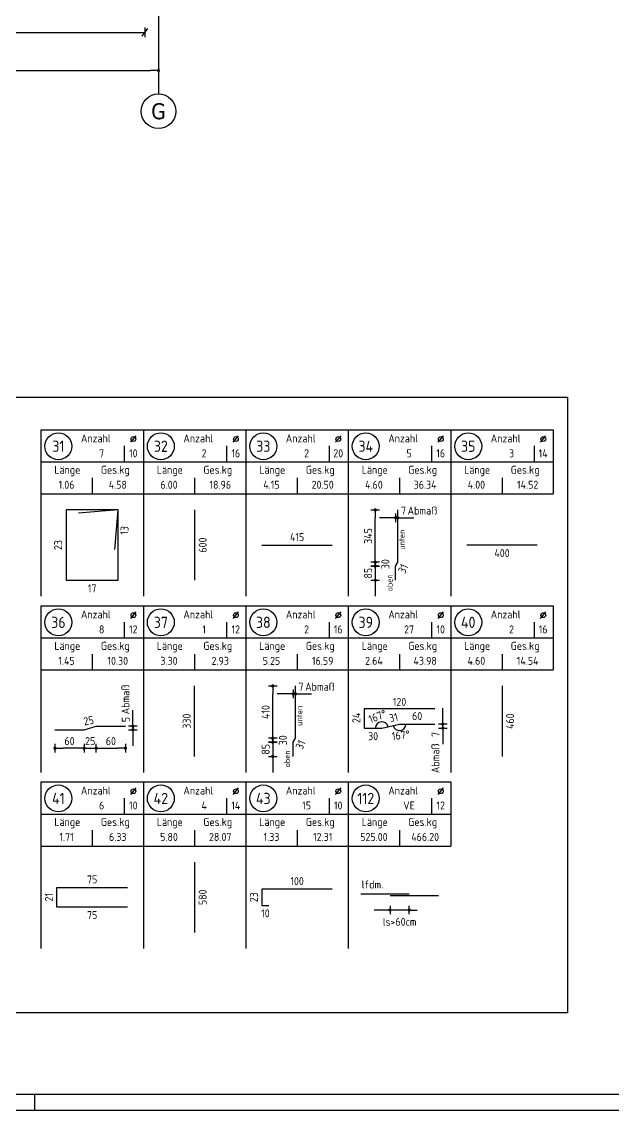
# Model space of a CAD drawing. Extents: x -5.2 to 88.6, y -7.1 to 49.1.
# Drawn here: x 46.24 to 55.47, y 0 to 17 of the extents above; entities that cross this region are included whole.
import ezdxf
from ezdxf.enums import TextEntityAlignment as Align

# ---------------------------------------------------------------- set-up
doc = ezdxf.new("R2010")
doc.units = 0
doc.header["$LTSCALE"] = 0.5
doc.linetypes.add('AUSGEZOGEN', pattern=[1000.01, 1000, 0.01])
doc.linetypes.add('DOT', pattern=[0.175, 0.05, -0.125])
for name, color, linetype in [('ACHSEN', 7, 'Continuous'), ('MASSE', 7, 'Continuous'), ('RAHMEN', 7, 'Continuous'), ('RND', 7, 'Continuous'), ('RND_BILD', 7, 'Continuous'), ('SFP_Achsen', 7, 'Continuous'), ('TEXT', 7, 'Continuous')]:
    doc.layers.add(name, color=color, linetype=linetype)
doc.styles.add('helv', font='tahoma.ttf')
doc.styles.add('txt', font='isocp.shx')
doc.dimstyles.new('DOT_I', dxfattribs={"dimscale": 0.5, "dimtxt": 0.25, "dimasz": 0.25, "dimexe": 0.1, "dimexo": 0.3, "dimgap": 0.1, "dimtad": 1, "dimdec": 3, "dimzin": 3, "dimtxsty": 'txt', "dimblk": 'DOT', "dimblk1": 'DOT', "dimblk2": 'DOT', "dimsah": 1, "dimcen": 0.1, "dimse1": 1, "dimse2": 1, "dimazin": 0, "dimtfac": 1, "dimtdec": 4, "dimtix": 1, "dimtmove": 2, "dimatfit": 3, "dimfxl": 0, "dimtvp": 1, "dimtolj": 1, "dimtzin": 0, "dimarcsym": 0})

# ---------------------------------------------------------------- blocks, each defined once
blk = doc.blocks.new('lei_gre')
at = {"layer": 'RND', "color": 7, "linetype": 'Continuous'}
for p, q in [((-0.09, -0.12), (0.09, 0.12)), ((0, 0.15), (0, -0.15))]:
    blk.add_line(p, q, dxfattribs=at)
blk = doc.blocks.new('DOT')
at = {"layer": 'MASSE', "color": 7, "linetype": 'Continuous'}
for p, q in [((0, 0), (-1, 0)), ((0, 0.54), (0, -0.54))]:
    blk.add_line(p, q, dxfattribs=at)
at = {"layer": 'MASSE', "color": 7, "linetype": 'Continuous', "const_width": 0.2}
blk.add_lwpolyline([(-0.1, 0, 1), (0.1, 0, 1)], format="xyb", close=True, dxfattribs=at)
blk = doc.blocks.new('*D41')
at = {"layer": 'Defpoints', "color": 0, "linetype": 'AUSGEZOGEN', "transparency": 16777216}
for p in [(42.123, 16.237), (48.373, 16.237), (48.373, 16.237)]:
    blk.add_point(p, dxfattribs=at)
at = {"layer": 'MASSE', "color": 0, "linetype": 'AUSGEZOGEN', "lineweight": -2, "transparency": 16777216}
blk.add_line((42.248, 16.237), (48.248, 16.237), dxfattribs=at)
at = {"layer": 'MASSE', "color": 0, "linetype": 'AUSGEZOGEN', "lineweight": -2, "transparency": 16777216, "xscale": 0.125, "yscale": 0.125, "zscale": 0.125, "rotation": 180}
blk.add_blockref('DOT', (42.123, 16.237), dxfattribs=at)
at = {"layer": 'MASSE', "color": 0, "linetype": 'AUSGEZOGEN', "lineweight": -2, "transparency": 16777216, "xscale": 0.125, "yscale": 0.125, "zscale": 0.125}
blk.add_blockref('DOT', (48.373, 16.237), dxfattribs=at)
at = {"layer": 'MASSE', "color": 0, "linetype": 'AUSGEZOGEN', "transparency": 16777216, "insert": (45.248, 16.35), "char_height": 0.125, "attachment_point": 5, "style": 'txt'}
blk.add_mtext('\\A1;625', dxfattribs=at)
blk = doc.blocks.new('DINA0')
at = {"layer": 'RAHMEN', "color": 5}
blk.add_line((2, 0.5), (118.4, 0.5), dxfattribs=at)
at = {"layer": 'RAHMEN', "color": 7}
blk.add_line((80.9, 0.5), (80.9, 0), dxfattribs=at)
at = {"layer": 'RAHMEN'}
blk.add_line((0, 0), (118.9, 0), dxfattribs=at)
blk = doc.blocks.new('RND_LIS2')
at = {"layer": 'RND', "color": 3, "linetype": 'Continuous'}
for p, q in [((0, 0), (0, -5.2)), ((0, 0), (3.2, 0)), ((3.2, 0), (3.2, -2)), ((2.6, -0.503), (2.6, -1)), ((0, -1), (3.2, -1)), ((1.6, -1.503), (1.6, -2)), ((0, -2), (3.2, -2))]:
    blk.add_line(p, q, dxfattribs=at)
at = {"layer": 'RND', "color": 7, "linetype": 'Continuous'}
blk.add_line((2.805, -0.39), (2.973, -0.186), dxfattribs=at)
at = {"layer": 'RND', "color": 1, "linetype": 'Continuous'}
blk.add_circle((0.545, -0.513), 0.42, dxfattribs=at)
at = {"layer": 'RND', "color": 7, "linetype": 'Continuous'}
blk.add_circle((2.889, -0.288), 0.075, dxfattribs=at)
at = {"layer": 'RND', "color": 7, "linetype": 'Continuous', "style": 'txt'}
for s, p in [('Anzahl', (1.249, -0.391)), ('Länge', (0.42, -1.373)), ('Ges.kg', (1.872, -1.373))]:
    blk.add_text(s, height=0.25, dxfattribs=at).set_placement(p)
at = {"layer": 'RND', "color": 1, "linetype": 'Continuous', "style": 'txt'}
blk.add_attdef('POS1', text='', height=0.35, dxfattribs=at).set_placement((0.545, -0.513), align=Align.MIDDLE)
at = {"layer": 'RND', "color": 7, "linetype": 'Continuous', "style": 'txt'}
for tag, p in [('STK1', (1.897, -0.859)), ('DS1', (2.885, -0.859)), ('LANG1', (0.8, -1.841)), ('GEW', (2.4, -1.841))]:
    blk.add_attdef(tag, text='', height=0.25, dxfattribs=at).set_placement(p, align=Align.CENTER)
blk = doc.blocks.new('*D83')
at = {"layer": 'Defpoints', "color": 0, "linetype": 'AUSGEZOGEN', "transparency": 16777216}
for p in [(51.725, 5.966), (51.862, 5.966), (51.898, 6.059), (52, 5.998)]:
    blk.add_point(p, dxfattribs=at)
at = {"layer": 'RND_BILD', "color": 0, "linetype": 'AUSGEZOGEN', "lineweight": -2, "transparency": 16777216}
blk.add_arc((51.862, 5.966), 0.1, 13.134, 180, dxfattribs=at)
at = {"layer": 'RND_BILD', "color": 0, "linetype": 'AUSGEZOGEN', "transparency": 16777216, "insert": (51.792, 6.15), "char_height": 0.125, "attachment_point": 5, "rotation": 20.9184, "style": 'txt'}
blk.add_mtext('\\A1;167°', dxfattribs=at)
blk = doc.blocks.new('*D84')
at = {"layer": 'Defpoints', "color": 0, "linetype": 'AUSGEZOGEN', "transparency": 16777216}
for p in [(52, 5.998), (52.137, 6.03), (52.412, 6.03), (52.101, 5.937)]:
    blk.add_point(p, dxfattribs=at)
at = {"layer": 'RND_BILD', "color": 0, "linetype": 'AUSGEZOGEN', "lineweight": -2, "transparency": 16777216}
blk.add_arc((52.137, 6.03), 0.1, 193.134, 360, dxfattribs=at)
at = {"layer": 'RND_BILD', "color": 0, "linetype": 'AUSGEZOGEN', "transparency": 16777216, "insert": (52.157, 5.856), "char_height": 0.125, "attachment_point": 5, "rotation": 6.567, "style": 'txt'}
blk.add_mtext('\\A1;167°', dxfattribs=at)
blk = doc.blocks.new('*D85')
at = {"layer": 'Defpoints', "color": 0, "linetype": 'AUSGEZOGEN', "transparency": 16777216}
for p in [(52.813, 6.03), (52.813, 6.03), (52.813, 5.966)]:
    blk.add_point(p, dxfattribs=at)
at = {"layer": 'MASSE', "color": 0, "linetype": 'AUSGEZOGEN', "lineweight": -2, "transparency": 16777216}
for p, q in [((52.813, 6.155), (52.813, 6.28)), ((52.813, 5.966), (52.813, 6.03)), ((52.813, 5.841), (52.813, 5.716))]:
    blk.add_line(p, q, dxfattribs=at)
at = {"layer": 'MASSE', "color": 0, "linetype": 'AUSGEZOGEN', "lineweight": -2, "transparency": 16777216, "xscale": 0.125, "yscale": 0.125, "zscale": 0.125}
for p, rotation in [((52.813, 6.03), 270), ((52.813, 5.966), 90)]:
    blk.add_blockref('DOT', p, dxfattribs=dict(at, rotation=rotation))
at = {"layer": 'MASSE', "color": 0, "linetype": 'AUSGEZOGEN', "transparency": 16777216, "insert": (52.7, 5.869), "char_height": 0.125, "attachment_point": 5, "rotation": 90, "style": 'txt'}
blk.add_mtext('\\A1;7', dxfattribs=at)
blk = doc.blocks.new('*D86')
at = {"layer": 'Defpoints', "color": 0, "linetype": 'AUSGEZOGEN', "transparency": 16777216}
for p in [(46.757, 5.653), (46.757, 5.653), (47.212, 5.653)]:
    blk.add_point(p, dxfattribs=at)
at = {"layer": 'MASSE', "color": 0, "linetype": 'AUSGEZOGEN', "lineweight": -2, "transparency": 16777216}
blk.add_line((47.087, 5.653), (46.882, 5.653), dxfattribs=at)
at = {"layer": 'MASSE', "color": 0, "linetype": 'AUSGEZOGEN', "lineweight": -2, "transparency": 16777216, "xscale": 0.125, "yscale": 0.125, "zscale": 0.125, "rotation": 180}
blk.add_blockref('DOT', (46.757, 5.653), dxfattribs=at)
at = {"layer": 'MASSE', "color": 0, "linetype": 'AUSGEZOGEN', "lineweight": -2, "transparency": 16777216, "xscale": 0.125, "yscale": 0.125, "zscale": 0.125}
blk.add_blockref('DOT', (47.212, 5.653), dxfattribs=at)
at = {"layer": 'MASSE', "color": 0, "linetype": 'AUSGEZOGEN', "transparency": 16777216, "insert": (46.984, 5.765), "char_height": 0.125, "attachment_point": 5, "style": 'txt'}
blk.add_mtext('\\A1;60', dxfattribs=at)
blk = doc.blocks.new('*D87')
at = {"layer": 'Defpoints', "color": 0, "linetype": 'AUSGEZOGEN', "transparency": 16777216}
for p in [(47.212, 5.653), (47.402, 5.653), (47.402, 5.653)]:
    blk.add_point(p, dxfattribs=at)
at = {"layer": 'MASSE', "color": 0, "linetype": 'AUSGEZOGEN', "lineweight": -2, "transparency": 16777216}
for p, q in [((47.087, 5.653), (46.962, 5.653)), ((47.212, 5.653), (47.402, 5.653)), ((47.527, 5.653), (47.652, 5.653))]:
    blk.add_line(p, q, dxfattribs=at)
at = {"layer": 'MASSE', "color": 0, "linetype": 'AUSGEZOGEN', "lineweight": -2, "transparency": 16777216, "xscale": 0.125, "yscale": 0.125, "zscale": 0.125}
blk.add_blockref('DOT', (47.212, 5.653), dxfattribs=at)
at = {"layer": 'MASSE', "color": 0, "linetype": 'AUSGEZOGEN', "lineweight": -2, "transparency": 16777216, "xscale": 0.125, "yscale": 0.125, "zscale": 0.125, "rotation": 180}
blk.add_blockref('DOT', (47.402, 5.653), dxfattribs=at)
at = {"layer": 'MASSE', "color": 0, "linetype": 'AUSGEZOGEN', "transparency": 16777216, "insert": (47.307, 5.765), "char_height": 0.125, "attachment_point": 5, "style": 'txt'}
blk.add_mtext('\\A1;25', dxfattribs=at)
blk = doc.blocks.new('*D88')
at = {"layer": 'Defpoints', "color": 0, "linetype": 'AUSGEZOGEN', "transparency": 16777216}
for p in [(47.402, 5.653), (47.857, 5.653), (47.857, 5.653)]:
    blk.add_point(p, dxfattribs=at)
at = {"layer": 'MASSE', "color": 0, "linetype": 'AUSGEZOGEN', "lineweight": -2, "transparency": 16777216}
blk.add_line((47.527, 5.653), (47.732, 5.653), dxfattribs=at)
at = {"layer": 'MASSE', "color": 0, "linetype": 'AUSGEZOGEN', "lineweight": -2, "transparency": 16777216, "xscale": 0.125, "yscale": 0.125, "zscale": 0.125, "rotation": 180}
blk.add_blockref('DOT', (47.402, 5.653), dxfattribs=at)
at = {"layer": 'MASSE', "color": 0, "linetype": 'AUSGEZOGEN', "lineweight": -2, "transparency": 16777216, "xscale": 0.125, "yscale": 0.125, "zscale": 0.125}
blk.add_blockref('DOT', (47.857, 5.653), dxfattribs=at)
at = {"layer": 'MASSE', "color": 0, "linetype": 'AUSGEZOGEN', "transparency": 16777216, "insert": (47.629, 5.765), "char_height": 0.125, "attachment_point": 5, "style": 'txt'}
blk.add_mtext('\\A1;60', dxfattribs=at)
blk = doc.blocks.new('*D89')
at = {"layer": 'Defpoints', "color": 0, "linetype": 'AUSGEZOGEN', "transparency": 16777216}
for p in [(47.974, 5.997), (47.974, 5.942), (47.974, 5.942)]:
    blk.add_point(p, dxfattribs=at)
at = {"layer": 'MASSE', "color": 0, "linetype": 'AUSGEZOGEN', "lineweight": -2, "transparency": 16777216}
for p, q in [((47.974, 6.122), (47.974, 6.247)), ((47.974, 5.997), (47.974, 5.942)), ((47.974, 5.817), (47.974, 5.692))]:
    blk.add_line(p, q, dxfattribs=at)
at = {"layer": 'MASSE', "color": 0, "linetype": 'AUSGEZOGEN', "lineweight": -2, "transparency": 16777216, "xscale": 0.125, "yscale": 0.125, "zscale": 0.125}
for p, rotation in [((47.974, 5.997), 270), ((47.974, 5.942), 90)]:
    blk.add_blockref('DOT', p, dxfattribs=dict(at, rotation=rotation))
at = {"layer": 'MASSE', "color": 0, "linetype": 'AUSGEZOGEN', "transparency": 16777216, "insert": (47.862, 6.101), "char_height": 0.125, "attachment_point": 5, "rotation": 90, "style": 'txt'}
blk.add_mtext('\\A1;5', dxfattribs=at)
blk = doc.blocks.new('*D90')
at = {"layer": 'Defpoints', "color": 0, "linetype": 'AUSGEZOGEN', "transparency": 16777216}
for p in [(50.158, 6.626), (50.158, 6.626), (50.158, 5.809)]:
    blk.add_point(p, dxfattribs=at)
at = {"layer": 'MASSE', "color": 0, "linetype": 'AUSGEZOGEN', "lineweight": -2, "transparency": 16777216}
blk.add_line((50.158, 5.934), (50.158, 6.501), dxfattribs=at)
at = {"layer": 'MASSE', "color": 0, "linetype": 'AUSGEZOGEN', "lineweight": -2, "transparency": 16777216, "xscale": 0.125, "yscale": 0.125, "zscale": 0.125}
for p, rotation in [((50.158, 6.626), 90), ((50.158, 5.809), 270)]:
    blk.add_blockref('DOT', p, dxfattribs=dict(at, rotation=rotation))
at = {"layer": 'MASSE', "color": 0, "linetype": 'AUSGEZOGEN', "transparency": 16777216, "insert": (50.046, 6.218), "char_height": 0.125, "attachment_point": 5, "rotation": 90, "style": 'txt'}
blk.add_mtext('\\A1;410', dxfattribs=at)
blk = doc.blocks.new('*D91')
at = {"layer": 'Defpoints', "color": 0, "linetype": 'AUSGEZOGEN', "transparency": 16777216}
for p in [(50.158, 5.809), (50.158, 5.747), (50.158, 5.747)]:
    blk.add_point(p, dxfattribs=at)
at = {"layer": 'MASSE', "color": 0, "linetype": 'AUSGEZOGEN', "lineweight": -2, "transparency": 16777216}
for p, q in [((50.158, 5.934), (50.158, 6.059)), ((50.158, 5.809), (50.158, 5.747)), ((50.158, 5.622), (50.158, 5.497))]:
    blk.add_line(p, q, dxfattribs=at)
at = {"layer": 'MASSE', "color": 0, "linetype": 'AUSGEZOGEN', "lineweight": -2, "transparency": 16777216, "xscale": 0.125, "yscale": 0.125, "zscale": 0.125}
for p, rotation in [((50.158, 5.809), 270), ((50.158, 5.747), 90)]:
    blk.add_blockref('DOT', p, dxfattribs=dict(at, rotation=rotation))
at = {"layer": 'MASSE', "color": 0, "linetype": 'AUSGEZOGEN', "transparency": 16777216, "insert": (50.315, 5.778), "char_height": 0.125, "attachment_point": 5, "rotation": 90, "style": 'txt'}
blk.add_mtext('\\A1;30', dxfattribs=at)
blk = doc.blocks.new('*D92')
at = {"layer": 'Defpoints', "color": 0, "linetype": 'AUSGEZOGEN', "transparency": 16777216}
for p in [(50.158, 5.747), (50.158, 5.526), (50.158, 5.526)]:
    blk.add_point(p, dxfattribs=at)
at = {"layer": 'MASSE', "color": 0, "linetype": 'AUSGEZOGEN', "lineweight": -2, "transparency": 16777216}
for p, q in [((50.158, 5.872), (50.158, 5.997)), ((50.158, 5.747), (50.158, 5.526)), ((50.158, 5.401), (50.158, 5.276))]:
    blk.add_line(p, q, dxfattribs=at)
at = {"layer": 'MASSE', "color": 0, "linetype": 'AUSGEZOGEN', "lineweight": -2, "transparency": 16777216, "xscale": 0.125, "yscale": 0.125, "zscale": 0.125}
for p, rotation in [((50.158, 5.747), 270), ((50.158, 5.526), 90)]:
    blk.add_blockref('DOT', p, dxfattribs=dict(at, rotation=rotation))
at = {"layer": 'MASSE', "color": 0, "linetype": 'AUSGEZOGEN', "transparency": 16777216, "insert": (50.046, 5.636), "char_height": 0.125, "attachment_point": 5, "rotation": 90, "style": 'txt'}
blk.add_mtext('\\A1;85', dxfattribs=at)
blk = doc.blocks.new('*D93')
at = {"layer": 'Defpoints', "color": 0, "linetype": 'AUSGEZOGEN', "transparency": 16777216}
for p in [(50.476, 6.503), (50.476, 6.503), (50.51, 6.503)]:
    blk.add_point(p, dxfattribs=at)
at = {"layer": 'MASSE', "color": 0, "linetype": 'AUSGEZOGEN', "lineweight": -2, "transparency": 16777216}
for p, q in [((50.351, 6.503), (50.226, 6.503)), ((50.51, 6.503), (50.476, 6.503)), ((50.635, 6.503), (50.76, 6.503))]:
    blk.add_line(p, q, dxfattribs=at)
at = {"layer": 'MASSE', "color": 0, "linetype": 'AUSGEZOGEN', "lineweight": -2, "transparency": 16777216, "xscale": 0.125, "yscale": 0.125, "zscale": 0.125}
blk.add_blockref('DOT', (50.476, 6.503), dxfattribs=at)
at = {"layer": 'MASSE', "color": 0, "linetype": 'AUSGEZOGEN', "lineweight": -2, "transparency": 16777216, "xscale": 0.125, "yscale": 0.125, "zscale": 0.125, "rotation": 180}
blk.add_blockref('DOT', (50.51, 6.503), dxfattribs=at)
at = {"layer": 'MASSE', "color": 0, "linetype": 'AUSGEZOGEN', "transparency": 16777216, "insert": (50.599, 6.615), "char_height": 0.125, "attachment_point": 5, "style": 'txt'}
blk.add_mtext('\\A1;7', dxfattribs=at)
blk = doc.blocks.new('*D94')
at = {"layer": 'Defpoints', "color": 0, "linetype": 'AUSGEZOGEN', "transparency": 16777216}
for p in [(51.758, 9.376), (51.758, 9.376), (51.758, 8.559)]:
    blk.add_point(p, dxfattribs=at)
at = {"layer": 'MASSE', "color": 0, "linetype": 'AUSGEZOGEN', "lineweight": -2, "transparency": 16777216}
blk.add_line((51.758, 8.684), (51.758, 9.251), dxfattribs=at)
at = {"layer": 'MASSE', "color": 0, "linetype": 'AUSGEZOGEN', "lineweight": -2, "transparency": 16777216, "xscale": 0.125, "yscale": 0.125, "zscale": 0.125}
for p, rotation in [((51.758, 9.376), 90), ((51.758, 8.559), 270)]:
    blk.add_blockref('DOT', p, dxfattribs=dict(at, rotation=rotation))
at = {"layer": 'MASSE', "color": 0, "linetype": 'AUSGEZOGEN', "transparency": 16777216, "insert": (51.646, 8.968), "char_height": 0.125, "attachment_point": 5, "rotation": 90, "style": 'txt'}
blk.add_mtext('\\A1;345', dxfattribs=at)
blk = doc.blocks.new('*D95')
at = {"layer": 'Defpoints', "color": 0, "linetype": 'AUSGEZOGEN', "transparency": 16777216}
for p in [(51.758, 8.559), (51.758, 8.497), (51.758, 8.497)]:
    blk.add_point(p, dxfattribs=at)
at = {"layer": 'MASSE', "color": 0, "linetype": 'AUSGEZOGEN', "lineweight": -2, "transparency": 16777216}
for p, q in [((51.758, 8.684), (51.758, 8.809)), ((51.758, 8.559), (51.758, 8.497)), ((51.758, 8.372), (51.758, 8.247))]:
    blk.add_line(p, q, dxfattribs=at)
at = {"layer": 'MASSE', "color": 0, "linetype": 'AUSGEZOGEN', "lineweight": -2, "transparency": 16777216, "xscale": 0.125, "yscale": 0.125, "zscale": 0.125}
for p, rotation in [((51.758, 8.559), 270), ((51.758, 8.497), 90)]:
    blk.add_blockref('DOT', p, dxfattribs=dict(at, rotation=rotation))
at = {"layer": 'MASSE', "color": 0, "linetype": 'AUSGEZOGEN', "transparency": 16777216, "insert": (51.915, 8.528), "char_height": 0.125, "attachment_point": 5, "rotation": 90, "style": 'txt'}
blk.add_mtext('\\A1;30', dxfattribs=at)
blk = doc.blocks.new('*D96')
at = {"layer": 'Defpoints', "color": 0, "linetype": 'AUSGEZOGEN', "transparency": 16777216}
for p in [(51.758, 8.497), (51.758, 8.276), (51.758, 8.276)]:
    blk.add_point(p, dxfattribs=at)
at = {"layer": 'MASSE', "color": 0, "linetype": 'AUSGEZOGEN', "lineweight": -2, "transparency": 16777216}
for p, q in [((51.758, 8.622), (51.758, 8.747)), ((51.758, 8.497), (51.758, 8.276)), ((51.758, 8.151), (51.758, 8.026))]:
    blk.add_line(p, q, dxfattribs=at)
at = {"layer": 'MASSE', "color": 0, "linetype": 'AUSGEZOGEN', "lineweight": -2, "transparency": 16777216, "xscale": 0.125, "yscale": 0.125, "zscale": 0.125}
for p, rotation in [((51.758, 8.497), 270), ((51.758, 8.276), 90)]:
    blk.add_blockref('DOT', p, dxfattribs=dict(at, rotation=rotation))
at = {"layer": 'MASSE', "color": 0, "linetype": 'AUSGEZOGEN', "transparency": 16777216, "insert": (51.646, 8.386), "char_height": 0.125, "attachment_point": 5, "rotation": 90, "style": 'txt'}
blk.add_mtext('\\A1;85', dxfattribs=at)
blk = doc.blocks.new('*D97')
at = {"layer": 'Defpoints', "color": 0, "linetype": 'AUSGEZOGEN', "transparency": 16777216}
for p in [(52.076, 9.253), (52.076, 9.253), (52.11, 9.253)]:
    blk.add_point(p, dxfattribs=at)
at = {"layer": 'MASSE', "color": 0, "linetype": 'AUSGEZOGEN', "lineweight": -2, "transparency": 16777216}
for p, q in [((51.951, 9.253), (51.826, 9.253)), ((52.11, 9.253), (52.076, 9.253)), ((52.235, 9.253), (52.36, 9.253))]:
    blk.add_line(p, q, dxfattribs=at)
at = {"layer": 'MASSE', "color": 0, "linetype": 'AUSGEZOGEN', "lineweight": -2, "transparency": 16777216, "xscale": 0.125, "yscale": 0.125, "zscale": 0.125}
blk.add_blockref('DOT', (52.076, 9.253), dxfattribs=at)
at = {"layer": 'MASSE', "color": 0, "linetype": 'AUSGEZOGEN', "lineweight": -2, "transparency": 16777216, "xscale": 0.125, "yscale": 0.125, "zscale": 0.125, "rotation": 180}
blk.add_blockref('DOT', (52.11, 9.253), dxfattribs=at)
at = {"layer": 'MASSE', "color": 0, "linetype": 'AUSGEZOGEN', "transparency": 16777216, "insert": (52.199, 9.365), "char_height": 0.125, "attachment_point": 5, "style": 'txt'}
blk.add_mtext('\\A1;7', dxfattribs=at)

msp = doc.modelspace()

# ---------------------------------------------------------------- linework, layer by layer
at = {"layer": 'ACHSEN', "color": 140, "linetype": 'AUSGEZOGEN'}
msp.add_line((48.3728, 17.679), (48.3728, 15.8709), dxfattribs=at)
at = {"layer": 'MASSE', "color": 7, "linetype": 'Continuous'}
for p, q in [((51.8647, 3.1268), (51.7397, 3.1268)), ((52.2888, 3.1268), (51.9897, 3.1268))]:
    msp.add_line(p, q, dxfattribs=at)
at = {"layer": 'RND', "color": 7, "linetype": 'AUSGEZOGEN'}
msp.add_line((25.0271, 16.8333), (48.1608, 16.8333), dxfattribs=at)
at = {"layer": 'RND', "color": 1, "linetype": 'AUSGEZOGEN'}
msp.add_lwpolyline([(29.1326, 11.1336), (54.759, 11.1336), (54.759, 1.5223), (29.1326, 1.5223)], close=True, dxfattribs=at)
at = {"layer": 'RND_BILD', "color": 1, "linetype": 'AUSGEZOGEN'}
for points in [[(47.6894, 8.7567), (47.7436, 9.376), (46.9305, 9.376), (46.9305, 8.276), (47.7436, 8.276), (47.7436, 9.376), (47.1242, 9.3219)], [(48.9371, 9.376), (48.9371, 8.276)], [(52.0762, 8.276), (52.0762, 8.4966), (52.11, 8.5594), (52.11, 9.376)], [(49.9871, 8.826), (51.0871, 8.826)], [(54.2871, 8.826), (53.1871, 8.826)], [(48.9371, 5.526), (48.9371, 6.626)], [(50.4762, 5.526), (50.4762, 5.7466), (50.51, 5.8094), (50.51, 6.626)], [(53.7371, 6.626), (53.7371, 5.526)], [(52.6871, 6.266), (51.5871, 6.266), (51.5871, 5.966), (51.8621, 5.966), (52.1371, 6.0302), (52.6871, 6.0302)], [(46.7567, 5.9423), (47.2119, 5.9423), (47.4015, 5.9971), (47.8567, 5.9971)], [(48.9371, 3.876), (48.9371, 2.776)], [(47.8871, 3.172), (46.7871, 3.172), (46.7871, 3.48), (47.8871, 3.48)], [(51.0871, 3.4525), (49.9871, 3.4525), (49.9871, 3.1995), (50.0971, 3.1995)]]:
    msp.add_lwpolyline(points, dxfattribs=at)
at = {"layer": 'RND_BILD', "color": 1, "linetype": 'Continuous'}
for points in [[(51.5327, 3.3809), (52.2888, 3.3809)], [(51.9897, 3.3533), (52.7457, 3.3533)]]:
    msp.add_lwpolyline(points, dxfattribs=at)
at = {"layer": 'SFP_Achsen', "color": 7, "linetype": 'AUSGEZOGEN'}
msp.add_circle((48.3728, 15.6004), 0.2705, dxfattribs=at)

# ---------------------------------------------------------------- block references
at = {"layer": 'MASSE', "color": 7, "linetype": 'Continuous', "xscale": 0.125, "yscale": 0.125, "zscale": 0.125}
msp.add_blockref('DOT', (51.9897, 3.1268), dxfattribs=at)
at = {"layer": 'MASSE', "color": 7, "linetype": 'Continuous', "xscale": 0.125, "yscale": 0.125, "zscale": 0.125, "rotation": 180}
msp.add_blockref('DOT', (52.2888, 3.1268), dxfattribs=at)
at = {"layer": 'RAHMEN', "color": 7, "linetype": 'AUSGEZOGEN', "xscale": 0.5, "yscale": 0.5, "zscale": 0.5}
msp.add_blockref('DINA0', (5.9889, 0), dxfattribs=at)
at = {"layer": 'RND', "color": 7, "linetype": 'AUSGEZOGEN', "xscale": 0.5, "yscale": 0.5, "zscale": 0.5}
msp.add_blockref('lei_gre', (48.1608, 16.8333), dxfattribs=at)
at = {"layer": 'RND_BILD', "color": 7, "linetype": 'AUSGEZOGEN', "xscale": 0.5, "yscale": 0.5, "zscale": 0.5}
for p, values in [((46.5371, 10.626), {'POS1': '31', 'STK1': '7', 'DS1': '10', 'LANG1': '1.06', 'GEW': '4.58'}), ((48.1371, 10.626), {'POS1': '32', 'STK1': '2', 'DS1': '16', 'LANG1': '6.00', 'GEW': '18.96'}), ((49.7371, 10.626), {'POS1': '33', 'STK1': '2', 'DS1': '20', 'LANG1': '4.15', 'GEW': '20.50'}), ((51.3371, 10.626), {'POS1': '34', 'STK1': '5', 'DS1': '16', 'LANG1': '4.60', 'GEW': '36.34'}), ((52.9371, 10.626), {'POS1': '35', 'STK1': '3', 'DS1': '14', 'LANG1': '4.00', 'GEW': '14.52'}), ((46.5371, 7.876), {'POS1': '36', 'STK1': '8', 'DS1': '12', 'LANG1': '1.45', 'GEW': '10.30'}), ((48.1371, 7.876), {'POS1': '37', 'STK1': '1', 'DS1': '12', 'LANG1': '3.30', 'GEW': '2.93'}), ((49.7371, 7.876), {'POS1': '38', 'STK1': '2', 'DS1': '16', 'LANG1': '5.25', 'GEW': '16.59'}), ((51.3371, 7.876), {'POS1': '39', 'STK1': '27', 'DS1': '10', 'LANG1': '2.64', 'GEW': '43.98'}), ((52.9371, 7.876), {'POS1': '40', 'STK1': '2', 'DS1': '16', 'LANG1': '4.60', 'GEW': '14.54'}), ((48.1371, 5.126), {'POS1': '42', 'STK1': '4', 'DS1': '14', 'LANG1': '5.80', 'GEW': '28.07'}), ((49.7371, 5.126), {'POS1': '43', 'STK1': '15', 'DS1': '10', 'LANG1': '1.33', 'GEW': '12.31'}), ((51.3371, 5.126), {'POS1': '112', 'STK1': 'VE', 'DS1': '12', 'LANG1': '525.00', 'GEW': '466.20'})]:
    msp.add_blockref('RND_LIS2', p, dxfattribs=at).add_auto_attribs(values)
at = {"layer": 'RND_BILD', "color": 6, "linetype": 'AUSGEZOGEN', "xscale": 0.5, "yscale": 0.5, "zscale": 0.5}
msp.add_blockref('RND_LIS2', (46.5371, 5.126), dxfattribs=at).add_auto_attribs({'POS1': '41', 'STK1': '6', 'DS1': '10', 'LANG1': '1.71', 'GEW': '6.33'})

# ---------------------------------------------------------------- texts
at = {"layer": 'MASSE', "color": 7, "linetype": 'Continuous', "insert": (52.1392, 2.9426), "char_height": 0.125, "attachment_point": 5, "style": 'txt'}
msp.add_mtext('ls>60cm', dxfattribs=at)
at = {"layer": 'RND_BILD', "color": 7, "linetype": 'AUSGEZOGEN', "style": 'txt'}
for s, rotation, p in [('13', 84.99986, (47.841, 9.0555)), ('23', 90, (46.8055, 8.826)), ('600', 90, (49.0621, 8.826)), ('31', 66.61388, (52.1913, 8.4581)), ('25', 11.30993, (47.2822, 6.0839)), ('330', 90, (48.8121, 6.076)), ('24', 90, (51.4621, 6.1273)), ('31', 13.13402, (52.043, 6.1322)), ('460', 90, (53.8621, 6.076)), ('31', 66.61388, (50.5913, 5.7081)), ('580', 90, (49.0621, 3.326)), ('21', 90, (46.6621, 3.326)), ('23', 90, (49.8621, 3.326))]:
    msp.add_text(s, height=0.125, rotation=rotation, dxfattribs=at).set_placement(p, align=Align.MIDDLE)
for s, p in [('415', (50.5371, 8.951)), ('400', (53.7371, 8.701)), ('17', (47.3371, 8.151)), ('120', (52.1371, 6.3766)), ('60', (52.4121, 6.1552)), ('30', (51.7246, 5.841)), ('75', (47.3371, 3.605)), ('100', (50.5371, 3.5775)), ('75', (47.3371, 3.047)), ('10', (50.0421, 3.0745))]:
    msp.add_text(s, height=0.125, dxfattribs=at).set_placement(p, align=Align.MIDDLE)
at = {"layer": 'SFP_Achsen', "color": 6, "linetype": 'AUSGEZOGEN', "style": 'helv'}
msp.add_text('G', height=0.25, dxfattribs=at).set_placement((48.2587, 15.476))
at = {"layer": 'TEXT', "color": 7, "linetype": 'AUSGEZOGEN', "style": 'txt'}
for p in [(52.2628, 9.3024), (50.6628, 6.5524)]:
    msp.add_text('Abmaß', height=0.125, dxfattribs=at).set_placement(p)
at = {"layer": 'TEXT', "color": 102, "linetype": 'DOT', "style": 'txt'}
for s, p in [('unten', (52.2186, 8.7541)), ('oben', (52.028, 8.1031)), ('unten', (50.6186, 6.0041)), ('oben', (50.428, 5.3531))]:
    msp.add_text(s, height=0.09, rotation=90, dxfattribs=at).set_placement(p)
at = {"layer": 'TEXT', "color": 7, "linetype": 'AUSGEZOGEN', "style": 'txt'}
for p in [(47.9198, 6.1825), (52.7603, 5.2639)]:
    msp.add_text('Abmaß', height=0.125, rotation=90, dxfattribs=at).set_placement(p)
at = {"layer": 'TEXT', "color": 7, "linetype": 'Continuous', "style": 'txt'}
msp.add_text('lfdm.', height=0.125, dxfattribs=at).set_placement((51.546, 3.463))

# ---------------------------------------------------------------- dimensions: what is measured, and where the dimension line sits
at = {"layer": 'MASSE', "color": 7, "linetype": 'AUSGEZOGEN'}
dim = msp.add_linear_dim(base=(48.3728, 16.2372), p1=(42.1228, 16.2372), p2=(48.3728, 16.2372), dimstyle='DOT_I', override={"dimdec": 0, "dimlfac": 100}, dxfattribs=at)
dim.commit()
dim.dimension.update_dxf_attribs({"geometry": '*D41', "text_midpoint": (45.2478, 16.3497)})
for base, p1, p2, text, picture, middle in [((51.7585, 9.376), (51.7585, 8.5594), (51.7585, 9.376), '345', '*D94', (51.646, 8.9677)), ((51.7585, 8.276), (51.7585, 8.4966), (51.7585, 8.276), '85', '*D96', (51.646, 8.3863)), ((50.1585, 6.626), (50.1585, 5.8094), (50.1585, 6.626), '410', '*D90', (50.046, 6.2177)), ((50.1585, 5.526), (50.1585, 5.7466), (50.1585, 5.526), '85', '*D92', (50.046, 5.6363))]:
    dim = msp.add_linear_dim(base=base, p1=p1, p2=p2, angle=90, text=text, dimstyle='DOT_I', override={"dimdec": 1, "dimlfac": 100}, dxfattribs=at)
    dim.commit()
    dim.dimension.update_dxf_attribs({"geometry": picture, "text_midpoint": middle})
for base, p1, p2, picture, middle in [((52.0762, 9.2527), (52.11, 9.2527), (52.0762, 9.2527), '*D97', (52.199, 9.3652)), ((50.4762, 6.5027), (50.51, 6.5027), (50.4762, 6.5027), '*D93', (50.599, 6.6152))]:
    dim = msp.add_linear_dim(base=base, p1=p1, p2=p2, text='7', dimstyle='DOT_I', override={"dimdec": 1, "dimlfac": 100}, dxfattribs=at)
    dim.commit()
    dim.dimension.update_dxf_attribs({"geometry": picture, "text_midpoint": middle, "dimtype": 160})
for base, p1, p2, text, picture, middle in [((51.7585, 8.4966), (51.7585, 8.5594), (51.7585, 8.4966), '30', '*D95', (51.9148, 8.528)), ((47.9744, 5.9423), (47.9744, 5.9971), (47.9744, 5.9423), '5', '*D89', (47.8619, 6.101)), ((52.8128, 6.0302), (52.8128, 5.966), (52.8128, 6.0302), '7', '*D85', (52.7003, 5.8689)), ((50.1585, 5.7466), (50.1585, 5.8094), (50.1585, 5.7466), '30', '*D91', (50.3148, 5.778))]:
    dim = msp.add_linear_dim(base=base, p1=p1, p2=p2, angle=90, text=text, dimstyle='DOT_I', override={"dimdec": 1, "dimlfac": 100}, dxfattribs=at)
    dim.commit()
    dim.dimension.update_dxf_attribs({"geometry": picture, "text_midpoint": middle, "dimtype": 160})
for base, p1, p2, text, override, picture, middle in [((46.7567, 5.6528), (47.2119, 5.6528), (46.7567, 5.6528), '60', {"dimdec": 1, "dimlfac": 100}, '*D86', (46.9843, 5.7653)), ((47.4015, 5.6528), (47.2119, 5.6528), (47.4015, 5.6528), '25', {"dimdec": 0, "dimlfac": 100}, '*D87', (47.3067, 5.7653)), ((47.8567, 5.6528), (47.4015, 5.6528), (47.8567, 5.6528), '60', {"dimdec": 1, "dimlfac": 100}, '*D88', (47.6291, 5.7653))]:
    dim = msp.add_linear_dim(base=base, p1=p1, p2=p2, text=text, dimstyle='DOT_I', override=override, dxfattribs=at)
    dim.commit()
    dim.dimension.update_dxf_attribs({"geometry": picture, "text_midpoint": middle})
at = {"layer": 'RND_BILD', "color": 7, "linetype": 'AUSGEZOGEN'}
for base, center, p1, p2, picture, middle in [((51.8983, 6.0592), (51.8621, 5.966), (51.9996, 5.9981), (51.7246, 5.966), '*D83', (51.7917, 6.1502)), ((52.1008, 5.937), (52.1371, 6.0302), (52.4121, 6.0302), (51.9996, 5.9981), '*D84', (52.1571, 5.8564))]:
    dim = msp.add_angular_dim_3p(base=base, center=center, p1=p1, p2=p2, dimstyle='DOT_I', override={"dimadec": 0}, dxfattribs=at)
    dim.commit()
    dim.dimension.update_dxf_attribs({"geometry": picture, "text_midpoint": middle, "dimtype": 165})

doc.saveas('drawing.dxf')
